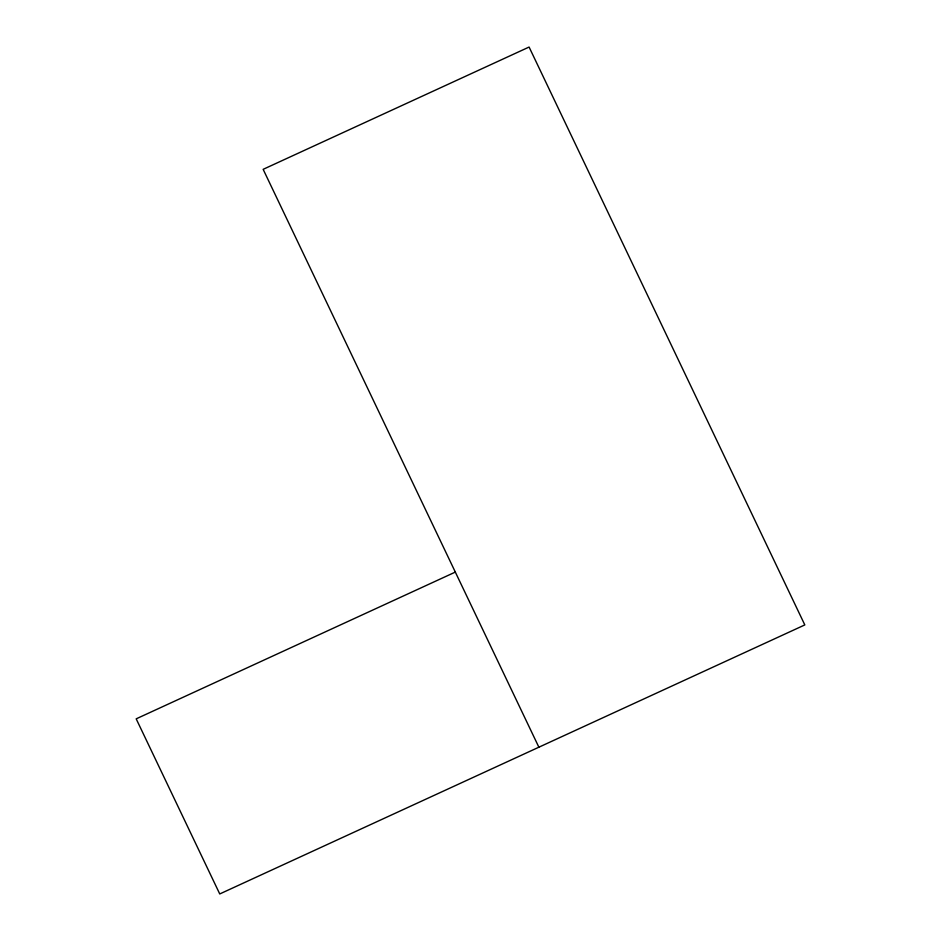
<?xml version="1.0" encoding="UTF-8"?>
<svg xmlns="http://www.w3.org/2000/svg" width="941" height="941" viewBox="0 0 941 941"><rect width="100%" height="100%" fill="white"/><g stroke="black" fill="none" stroke-linecap="round" stroke-linejoin="round"><path stroke-width="1.41" d="M455.315 572.093L136.186 718.842L219.747 893.95L804.814 624.918L529.089 47.05L263.151 169.333L538.875 747.201"/></g></svg>
